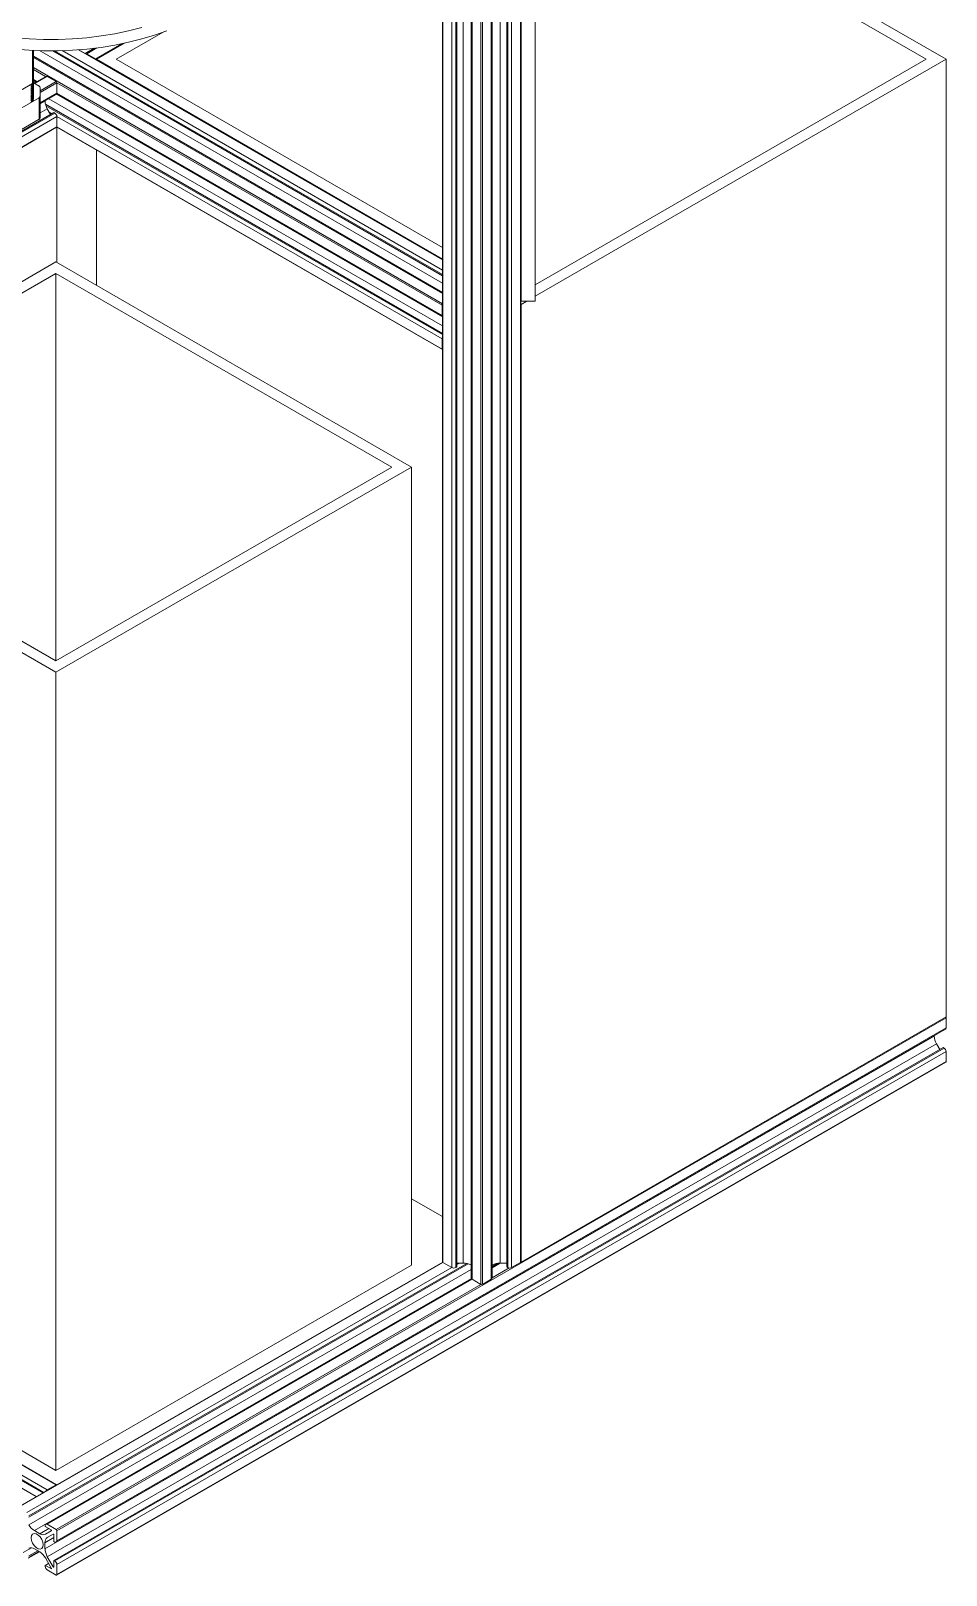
# Model space of a CAD drawing. Header units: millimetres. Extents: x -489 to 1607, y 116 to 1738.
# Drawn here: x 1280 to 1607, y 764 to 1317 of the extents above; entities that cross this region are included whole.
import ezdxf

# ---------------------------------------------------------------- set-up
doc = ezdxf.new("R2010")
doc.units = ezdxf.units.MM

msp = doc.modelspace()

# ---------------------------------------------------------------- linework, layer by layer
at = {"color": 7, "linetype": 'Continuous', "lineweight": 15}
for p, q in [((1426.97, 1537.93), (1426.97, 876.53)), ((1427.09, 1537.77), (1427.09, 876.37)), ((1447.57, 1537.54), (1447.57, 876.14)), ((1454.81, 876.37), (1454.81, 1537.77)), ((1454.92, 876.53), (1454.92, 1537.87)), ((1430.24, 874.55), (1430.24, 1535.95)), ((1432, 1535.12), (1432, 874.76)), ((1437.23, 1532.11), (1437.23, 870.76)), ((1444.67, 870.76), (1444.67, 1531.99)), ((1449.89, 874.76), (1449.89, 1536.16)), ((1450.25, 874.55), (1450.25, 1535.95)), ((1451.66, 1535.95), (1451.66, 874.55)), ((1437.52, 1531.75), (1437.52, 870.35)), ((1440.67, 868.53), (1440.67, 1529.93)), ((1441.23, 1529.93), (1441.23, 868.53)), ((1444.38, 870.35), (1444.38, 1531.75)), ((1460.09, 1220.64), (1460.09, 1404.36)), ((1455.09, 1220.64), (1455.09, 1397.08)), ((1460.09, 1392.12), (1607.12, 1307.25)), ((1460.09, 1388.04), (1600.05, 1307.25)), ((1310.13, 1307.25), (1326.94, 1316.94)), ((1426.97, 1235.52), (1296.84, 1310.65)), ((1302.48, 1311.21), (1299.17, 1309.3)), ((1303.06, 1307.25), (1312.96, 1312.96)), ((1280.23, 1310.44), (1280.23, 1298.61)), ((1280.52, 1310.42), (1280.52, 1310.06)), ((1280.52, 1310.06), (1280.52, 1310.05)), ((1280.52, 1310.05), (1280.52, 1309.64)), ((1280.52, 1309.64), (1280.52, 1309.64)), ((1280.52, 1309.64), (1280.52, 1309.23)), ((1280.52, 1309.23), (1280.52, 1309.22)), ((1280.52, 1309.22), (1280.52, 1308.81)), ((1280.52, 1308.81), (1280.52, 1308.81)), ((1280.52, 1308.81), (1280.52, 1308.4)), ((1280.52, 1308.4), (1280.52, 1308.39)), ((1280.52, 1308.39), (1280.52, 1307.98)), ((1426.97, 1223.68), (1280.52, 1308.23)), ((1280.52, 1307.98), (1280.52, 1307.98)), ((1280.52, 1307.98), (1280.52, 1307.57)), ((1280.52, 1307.57), (1280.52, 1307.56)), ((1280.52, 1307.56), (1280.52, 1307.15)), ((1280.52, 1307.15), (1280.52, 1307.14)), ((1280.52, 1307.14), (1280.52, 1306.74)), ((1280.52, 1306.74), (1280.52, 1306.73)), ((1280.52, 1306.73), (1280.52, 1306.32)), ((1280.52, 1306.32), (1280.52, 1306.31)), ((1280.52, 1306.31), (1280.52, 1305.91)), ((1280.52, 1305.91), (1280.52, 1305.9)), ((1280.52, 1305.9), (1280.52, 1305.49)), ((1280.52, 1305.49), (1280.52, 1305.48)), ((1280.52, 1305.48), (1280.52, 1305.08)), ((1426.97, 1229.71), (1287.43, 1310.27)), ((1302.78, 1307.41), (1299.63, 1309.23)), ((1303.06, 1307.25), (1303.06, 1307.05)), ((1426.97, 1235.71), (1303.06, 1307.25)), ((1426.97, 1239.8), (1310.13, 1307.25)), ((1607.12, 1307.25), (1460.09, 1222.37)), ((1600.05, 1307.25), (1460.09, 1226.45)), ((1607.12, 1307.25), (1607.12, 964.3)), ((1280.52, 1305.08), (1280.52, 1305.07)), ((1280.52, 1305.07), (1280.52, 1304.66)), ((1280.52, 1304.66), (1280.52, 1304.65)), ((1280.52, 1304.65), (1280.52, 1304.25)), ((1280.52, 1304.25), (1280.52, 1304.24)), ((1280.52, 1304.24), (1280.52, 1303.83)), ((1280.52, 1303.83), (1280.52, 1303.82)), ((1280.52, 1303.82), (1280.52, 1303.41)), ((1280.52, 1303.41), (1280.52, 1303.41)), ((1280.52, 1303.41), (1280.52, 1303)), ((1280.52, 1303), (1280.52, 1302.99)), ((1280.52, 1302.99), (1280.52, 1302.58)), ((1280.52, 1302.58), (1280.52, 1302.58)), ((1280.52, 1302.58), (1280.52, 1302.17)), ((1280.52, 1302.17), (1280.52, 1302.16)), ((1280.52, 1302.16), (1280.52, 1301.75)), ((1280.52, 1301.75), (1280.52, 1301.75)), ((1280.52, 1301.75), (1280.52, 1301.34)), ((1280.52, 1301.34), (1280.52, 1301.33)), ((1280.52, 1301.33), (1280.52, 1300.92)), ((1280.52, 1300.92), (1280.52, 1300.92)), ((1280.52, 1300.92), (1280.52, 1300.51)), ((1280.52, 1300.51), (1280.52, 1300.5)), ((1280.52, 1300.5), (1280.52, 1300.09)), ((1280.52, 1300.09), (1280.52, 1300.09)), ((1280.52, 1300.09), (1280.52, 1299.68)), ((1280.52, 1299.68), (1280.52, 1299.67)), ((1280.52, 1299.67), (1280.52, 1299.26)), ((1280.52, 1299.63), (1281.47, 1299.08)), ((1284.99, 1301.11), (1280.79, 1298.69)), ((1288.64, 1299.24), (1285.49, 1301.06)), ((1280.23, 1298.61), (1262.56, 1288.4)), ((1280.52, 1299.26), (1280.52, 1299.26)), ((1280.52, 1299.26), (1280.52, 1298.85)), ((1282.55, 1297.67), (1280.52, 1298.85)), ((1280.52, 1298.85), (1280.52, 1298.84)), ((1280.52, 1298.84), (1280.52, 1298.43)), ((1280.52, 1298.43), (1280.52, 1298.43)), ((1280.52, 1298.43), (1280.52, 1298.02)), ((1280.52, 1298.02), (1280.52, 1298.01)), ((1280.52, 1298.01), (1280.52, 1297.6)), ((1280.52, 1297.6), (1280.52, 1297.6)), ((1280.52, 1297.6), (1280.52, 1297.19)), ((1280.52, 1297.19), (1280.52, 1297.18)), ((1280.52, 1297.18), (1280.52, 1296.77)), ((1280.52, 1296.77), (1280.52, 1296.77)), ((1280.52, 1296.77), (1280.52, 1296.36)), ((1280.52, 1296.36), (1280.52, 1296.35)), ((1280.52, 1296.35), (1280.52, 1295.94)), ((1280.52, 1295.94), (1280.52, 1295.93)), ((1280.52, 1295.93), (1280.52, 1295.53)), ((1280.52, 1295.53), (1280.52, 1295.52)), ((1280.52, 1295.52), (1280.52, 1295.11)), ((1280.52, 1295.11), (1280.52, 1295.1)), ((1280.52, 1295.1), (1280.52, 1294.7)), ((1280.52, 1294.7), (1280.52, 1294.69)), ((1280.52, 1294.69), (1280.52, 1294.28)), ((1280.52, 1294.28), (1280.52, 1294.27)), ((1280.52, 1294.27), (1280.52, 1293.87)), ((1280.95, 1298.78), (1280.88, 1298.82)), ((1282.99, 1294.11), (1282.99, 1297.06)), ((1282.99, 1291.36), (1288.71, 1294.66)), ((1282.99, 1294.11), (1282.99, 1286.35)), ((1288.86, 1294.82), (1426.97, 1215.09)), ((1288.92, 1295.12), (1288.92, 1298.75)), ((1260.1, 1280.53), (1282.55, 1293.49)), ((1280.52, 1293.87), (1280.52, 1293.86)), ((1280.52, 1293.86), (1280.52, 1293.45)), ((1280.52, 1293.45), (1280.52, 1293.44)), ((1280.52, 1293.44), (1280.52, 1293.04)), ((1282.55, 1285.74), (1282.55, 1293.49)), ((1284.68, 1292.25), (1284.68, 1292.33)), ((1284.83, 1291.12), (1426.97, 1209.06)), ((1286.67, 1287.45), (1285.51, 1289.46)), ((1150.87, 1209.06), (1287.86, 1288.14)), ((1288.92, 1286.71), (1151.03, 1207.11)), ((1151.03, 1203.48), (1288.92, 1283.08)), ((1260.1, 1272.77), (1282.55, 1285.74)), ((1288.21, 1287.94), (1287.86, 1288.14)), ((1288.92, 1283.08), (1288.92, 1286.71)), ((1150.95, 1203.29), (1288.84, 1282.89)), ((1288.89, 1282.96), (1426.89, 1203.29)), ((1288.92, 1282.94), (1288.92, 1234.45)), ((1303.06, 1274.78), (1303.06, 1226.29)), ((1161.29, 1161.18), (1288.57, 1234.65)), ((1288.57, 1234.65), (1415.85, 1161.18)), ((1168.36, 1161.18), (1288.57, 1230.57)), ((1288.57, 1230.57), (1408.78, 1161.18)), ((1288.57, 1230.57), (1288.57, 1091.78)), ((1455.09, 1223.56), (1454.92, 1223.66)), ((1426.81, 1219.15), (1426.81, 1215.52)), ((1455.09, 1219.48), (1454.92, 1219.58)), ((1455.09, 1220.64), (1460.09, 1220.64)), ((1457.09, 1220.64), (1455.09, 1219.48)), ((1455.09, 1219.48), (1455.09, 876.53)), ((1426.81, 1207.11), (1426.81, 1203.48)), ((1288.57, 1087.7), (1161.29, 1161.18)), ((1288.57, 1091.78), (1168.36, 1161.18)), ((1415.85, 1161.18), (1288.57, 1087.7)), ((1408.78, 1161.18), (1288.57, 1091.78)), ((1415.85, 1161.18), (1415.85, 875.39)), ((1288.57, 1087.7), (1288.57, 801.91)), ((1607.12, 963.97), (1288.92, 780.28)), ((1455.09, 876.53), (1607.12, 964.3)), ((1607.12, 960.34), (1607.12, 963.97)), ((1284.68, 773.77), (1602.88, 957.46)), ((1288.71, 776.19), (1606.91, 959.88)), ((1288.92, 776.65), (1607.12, 960.34)), ((1602.88, 957.46), (1602.88, 957.55)), ((1603.7, 954.68), (1285.51, 770.98)), ((1287.86, 769.66), (1606.06, 953.36)), ((1288.21, 769.46), (1606.41, 953.15)), ((1607.12, 951.93), (1288.92, 768.24)), ((1604.86, 952.67), (1603.7, 954.68)), ((1606.41, 953.15), (1606.06, 953.36)), ((1607.12, 948.29), (1607.12, 951.93)), ((1288.84, 764.42), (1607.04, 948.11)), ((1288.92, 764.6), (1607.12, 948.29)), ((1415.85, 899.19), (1426.97, 892.77)), ((1283.89, 793.84), (1141.74, 875.9)), ((1288.84, 796.79), (1150.84, 876.45)), ((1161.29, 875.39), (1288.57, 801.91)), ((1427, 876.45), (1274.86, 788.63)), ((1436.1, 875.9), (1278.91, 785.16)), ((1288.57, 801.91), (1415.85, 875.39)), ((1430.24, 874.55), (1427.09, 876.37)), ((1431.65, 874.55), (1432, 874.76)), ((1434.32, 876.14), (1432, 876.14)), ((1437.23, 875.42), (1437.15, 875.46)), ((1446.9, 876.1), (1444.67, 874.82)), ((1444.75, 875.46), (1444.67, 875.42)), ((1449.89, 876.14), (1447.57, 876.14)), ((1449.89, 874.76), (1450.25, 874.55)), ((1454.81, 876.37), (1451.66, 874.55)), ((1454.92, 876.63), (1455.09, 876.53)), ((1437.29, 870.56), (1284.99, 782.64)), ((1440.67, 868.53), (1437.52, 870.35)), ((1444.38, 870.35), (1441.23, 868.53)), ((1288.64, 796.77), (1285.49, 794.95)), ((1282.82, 779.23), (1280.88, 780.35)), ((1284.78, 781.77), (1284.78, 782.18)), ((1284.78, 781.77), (1286.83, 780.59)), ((1286.93, 780.25), (1284.82, 779.03)), ((1288.64, 780.77), (1285.49, 782.59)), ((1288.92, 776.65), (1288.92, 780.28)), ((1284.68, 773.77), (1284.68, 776.01)), ((1285.51, 777.84), (1287.62, 779.06)), ((1287.86, 778.81), (1287.86, 776.44)), ((1288.21, 776.24), (1287.86, 776.44)), ((1278.71, 770.41), (1282.74, 772.74)), ((1278.91, 771.28), (1282.1, 773.11)), ((1280.88, 773.82), (1282.82, 772.7)), ((1284.82, 770.59), (1286.93, 766.93)), ((1287.62, 767.33), (1285.51, 770.98)), ((1287.86, 769.66), (1287.86, 767.3)), ((1287.86, 769.66), (1288.21, 769.46)), ((1285.98, 768.58), (1284.78, 767.89)), ((1284.78, 767.48), (1284.78, 767.89)), ((1286.83, 766.71), (1284.78, 767.89)), ((1285.49, 766.26), (1288.64, 764.44)), ((1288.92, 764.6), (1288.92, 768.24))]:
    msp.add_line(p, q, dxfattribs=at)
at = {"color": 8, "linetype": 'Continuous', "lineweight": 15}
for p, q in [((1431.65, 874.55), (1431.65, 1535.33)), ((1434.32, 876.14), (1434.32, 1533.78)), ((1437.15, 1532.15), (1437.15, 875.46)), ((1444.75, 875.46), (1444.75, 1532.08)), ((1302.29, 1311.19), (1299.1, 1309.34)), ((1303.23, 1311.3), (1299.63, 1309.23)), ((1302.78, 1307.41), (1312.07, 1312.77)), ((1426.97, 1223.77), (1280.52, 1308.32)), ((1426.97, 1223.35), (1280.52, 1307.89)), ((1282.68, 1310.33), (1426.97, 1227.04)), ((1426.97, 1230.12), (1288.13, 1310.27)), ((1290.87, 1310.33), (1426.97, 1231.75)), ((1426.97, 1235.39), (1296.63, 1310.63)), ((1280.52, 1304.26), (1426.97, 1219.71)), ((1284.91, 1301.07), (1280.52, 1303.61)), ((1280.52, 1299.97), (1281.77, 1299.25)), ((1285.49, 1301.06), (1281.09, 1298.52)), ((1280.52, 1299.55), (1281.4, 1299.04)), ((1280.88, 1298.82), (1280.72, 1298.73)), ((1282.99, 1295.99), (1288.64, 1299.24)), ((1288.92, 1298.75), (1282.99, 1295.33)), ((1282.99, 1291.7), (1288.92, 1295.12)), ((1288.82, 1294.76), (1426.97, 1215)), ((1426.81, 1219.15), (1288.92, 1298.75)), ((1288.92, 1295.12), (1426.81, 1215.52)), ((1282.99, 1291.27), (1284.68, 1292.25)), ((1285.51, 1289.46), (1282.99, 1288.01)), ((1426.97, 1208.65), (1284.97, 1290.62)), ((1426.97, 1211.73), (1286.02, 1293.11)), ((1150.87, 1208.65), (1288.21, 1287.94)), ((1287.15, 1287.73), (1286.18, 1288.29)), ((1426.81, 1207.11), (1288.92, 1286.71)), ((1288.92, 1283.08), (1426.81, 1203.48)), ((1140.61, 873.87), (1281.57, 792.5)), ((1284.24, 794.04), (1142.24, 876.02)), ((1147.6, 874.55), (1285.49, 794.95)), ((1288.64, 796.77), (1150.75, 876.37)), ((1427.09, 876.37), (1275.06, 788.61)), ((1278.21, 786.79), (1430.24, 874.55)), ((1278.88, 782.46), (1437.23, 873.87)), ((1278.91, 785.57), (1435.6, 876.02)), ((1432, 875.58), (1432.98, 876.14)), ((1447.54, 876.14), (1444.67, 874.48)), ((1446.72, 876.08), (1444.67, 874.9)), ((1444.67, 870.85), (1450.81, 874.39)), ((1437.25, 870.62), (1280.88, 780.35)), ((1437.52, 870.35), (1285.49, 782.59)), ((1288.64, 780.77), (1440.67, 868.53)), ((1282.82, 779.23), (1286, 781.07)), ((1287.86, 777.85), (1284.68, 776.01)), ((1285.51, 777.84), (1287.62, 779.06)), ((1279.86, 774.19), (1276.87, 772.46)), ((1278.91, 770.87), (1282.45, 772.91)), ((1286.83, 766.71), (1286.97, 766.79)), ((1287.62, 767.33), (1287.86, 767.46))]:
    msp.add_line(p, q, dxfattribs=at)
at = {"color": 7, "linetype": 'Continuous', "lineweight": 15, "flags": 128}
for points in [[(1245.27, 1317.55), (1249.67, 1315.98), (1254.25, 1314.59), (1258.99, 1313.38), (1263.86, 1312.36), (1268.83, 1311.54), (1273.9, 1310.92), (1279.03, 1310.51), (1284.19, 1310.29), (1289.37, 1310.29), (1294.53, 1310.49), (1299.66, 1310.9), (1304.73, 1311.5), (1309.72, 1312.31), (1314.59, 1313.32), (1319.33, 1314.52), (1323.92, 1315.9), (1328.33, 1317.47)], [(1258.99, 1317.46), (1263.86, 1316.44), (1268.83, 1315.62), (1273.9, 1315), (1279.03, 1314.59), (1284.19, 1314.38), (1289.37, 1314.37), (1294.53, 1314.57), (1299.66, 1314.98), (1304.73, 1315.59), (1309.72, 1316.4), (1314.59, 1317.4), (1319.33, 1318.6)], [(1280.88, 1298.82), (1280.6, 1299), (1280.52, 1299.06)], [(1288.84, 1282.89), (1288.84, 1282.89), (1288.87, 1282.92), (1288.9, 1282.96), (1288.91, 1283.02), (1288.92, 1283.08)], [(1286.83, 780.59), (1286.87, 780.56), (1286.91, 780.52), (1286.94, 780.47), (1286.96, 780.41), (1286.97, 780.36), (1286.97, 780.31), (1286.95, 780.28), (1286.93, 780.25)], [(1284.01, 775.28), (1283.88, 774.5), (1283.5, 773.97), (1282.93, 773.74), (1282.22, 773.85), (1281.47, 774.29), (1280.77, 774.99), (1280.2, 775.88), (1279.82, 776.84), (1279.69, 777.77), (1279.82, 778.54), (1280.2, 779.08), (1280.77, 779.3), (1281.47, 779.19), (1282.22, 778.76), (1282.93, 778.06), (1283.5, 777.17), (1283.88, 776.2), (1284.01, 775.28)], [(1287.62, 779.06), (1287.65, 779.07), (1287.69, 779.06), (1287.73, 779.04), (1287.77, 779.01), (1287.81, 778.96), (1287.84, 778.91), (1287.85, 778.86), (1287.86, 778.81)], [(1286.93, 766.93), (1286.95, 766.88), (1286.97, 766.82), (1286.97, 766.77), (1286.96, 766.73), (1286.94, 766.7), (1286.91, 766.69), (1286.87, 766.69), (1286.83, 766.71)], [(1287.86, 767.3), (1287.85, 767.26), (1287.84, 767.22), (1287.81, 767.2), (1287.77, 767.2), (1287.73, 767.21), (1287.69, 767.24), (1287.65, 767.28), (1287.62, 767.33)]]:
    msp.add_lwpolyline(points, dxfattribs=at)
at = {"color": 7, "linetype": 'Continuous', "lineweight": 15}
for centre, radius, start, end in [((1279.34, 1308.84), 1.18, 318.4246, 358.4533), ((1279.34, 1308.43), 1.18, 318.6836, 358.4674), ((1279.17, 1311.03), 1.38, 320.6458, 334.2179), ((1279.17, 1311.02), 1.37, 320.6436, 334.5403), ((1279.32, 1310.51), 1.2, 319.6656, 355.9385), ((1279.33, 1310.51), 1.18, 319.4377, 355.8091), ((1279.34, 1310.09), 1.17, 319.3561, 358.5024), ((1279.33, 1310.09), 1.19, 319.6045, 358.254), ((1279.33, 1309.67), 1.19, 319.6045, 358.254), ((1279.34, 1309.67), 1.17, 319.3561, 358.5024), ((1279.34, 1309.26), 1.18, 318.8217, 358.4754), ((1279.33, 1309.26), 1.19, 319.6045, 358.254), ((1279.33, 1308.84), 1.19, 319.6045, 358.254), ((1279.33, 1308.43), 1.19, 319.6045, 358.254), ((1279.33, 1308.01), 1.19, 319.6045, 358.254), ((1279.34, 1308.01), 1.17, 319.3561, 358.5024), ((1279.34, 1307.6), 1.17, 319.3561, 358.5024), ((1279.33, 1307.6), 1.19, 319.6045, 358.254), ((1279.34, 1307.18), 1.17, 319.3561, 358.5024), ((1279.33, 1307.18), 1.19, 319.6045, 358.254), ((1279.34, 1306.77), 1.17, 319.3561, 358.5024), ((1279.33, 1306.77), 1.19, 319.6045, 358.254), ((1279.34, 1306.35), 1.17, 319.3561, 358.5024), ((1279.33, 1306.35), 1.19, 319.6045, 358.254), ((1279.34, 1305.94), 1.17, 319.3561, 358.5024), ((1279.33, 1305.94), 1.19, 319.6045, 358.254), ((1279.34, 1305.52), 1.17, 319.3561, 358.5024), ((1279.33, 1305.52), 1.19, 319.6045, 358.254), ((1299.33, 1308.8), 0.524, 55.0305, 107.1739), ((1302.45, 1306.89), 0.618, 16.9633, 57.3049), ((1279.34, 1305.11), 1.17, 319.3561, 358.5024), ((1279.33, 1305.11), 1.19, 319.6045, 358.254), ((1279.34, 1304.69), 1.17, 319.3561, 358.5024), ((1279.33, 1304.69), 1.19, 319.6045, 358.254), ((1279.34, 1304.28), 1.17, 319.3561, 358.5024), ((1279.33, 1304.27), 1.19, 319.6045, 358.254), ((1279.34, 1303.86), 1.17, 319.3561, 358.5024), ((1279.33, 1303.86), 1.19, 319.6045, 358.254), ((1279.34, 1303.45), 1.17, 319.3561, 358.5024), ((1279.33, 1303.44), 1.19, 319.6045, 358.254), ((1279.34, 1303.03), 1.17, 319.3561, 358.5024), ((1279.33, 1303.03), 1.19, 319.6045, 358.254), ((1279.33, 1302.61), 1.19, 319.6045, 358.254), ((1279.34, 1302.62), 1.17, 319.3561, 358.5024), ((1279.34, 1302.2), 1.17, 319.3561, 358.5024), ((1279.33, 1302.2), 1.19, 319.6045, 358.254), ((1279.33, 1301.78), 1.19, 319.6045, 358.254), ((1279.34, 1301.78), 1.17, 319.3561, 358.5024), ((1279.34, 1301.37), 1.17, 319.3561, 358.5024), ((1279.33, 1301.37), 1.19, 319.6045, 358.254), ((1279.34, 1300.95), 1.17, 319.3561, 358.5024), ((1279.33, 1300.95), 1.19, 319.6045, 358.254), ((1279.33, 1300.54), 1.19, 319.6045, 358.254), ((1279.33, 1300.12), 1.19, 319.6045, 358.254), ((1279.34, 1300.12), 1.17, 319.3561, 358.5024), ((1279.34, 1299.71), 1.17, 319.3561, 358.5024), ((1279.33, 1299.71), 1.19, 319.6045, 358.254), ((1279.35, 1300.54), 1.17, 320.1344, 358.5448), ((1285.2, 1300.65), 0.503, 54.3841, 114.3061), ((1279.02, 1299.41), 1.51, 294.3752, 354.3055), ((1279.02, 1299.41), 1.51, 294.3752, 354.3055), ((1279.02, 1299), 1.51, 294.3752, 354.3055), ((1279.02, 1298.99), 1.51, 294.3752, 354.3055), ((1279.02, 1298.58), 1.51, 294.3752, 354.3055), ((1279.02, 1298.58), 1.51, 294.3752, 354.3055), ((1279.02, 1298.17), 1.51, 294.3752, 354.3055), ((1279.02, 1298.16), 1.51, 294.3752, 354.3055), ((1279.02, 1297.75), 1.51, 294.3752, 354.3055), ((1279.02, 1297.75), 1.51, 294.3752, 354.3055), ((1279.02, 1297.34), 1.51, 294.3752, 354.3055), ((1279.02, 1297.33), 1.51, 294.3752, 354.3055), ((1279.02, 1296.92), 1.51, 294.3752, 354.3055), ((1279.02, 1296.91), 1.51, 294.3752, 354.3055), ((1279.02, 1296.51), 1.51, 294.3752, 354.3055), ((1279.02, 1296.5), 1.51, 294.3752, 354.3055), ((1279.02, 1296.09), 1.51, 294.3752, 354.3055), ((1279.02, 1296.08), 1.51, 294.3752, 354.3055), ((1279.02, 1295.68), 1.51, 294.3752, 354.3055), ((1279.02, 1295.67), 1.51, 294.3752, 354.3055), ((1279.02, 1295.26), 1.51, 294.3752, 354.3055), ((1279.02, 1295.25), 1.51, 294.3752, 354.3055), ((1279.02, 1294.85), 1.51, 294.3752, 354.3055), ((1279.02, 1294.84), 1.51, 294.3752, 354.3055), ((1279.02, 1294.43), 1.51, 294.3752, 354.3055), ((1279.02, 1294.42), 1.51, 294.3752, 354.3055), ((1282.24, 1296.99), 0.754, 5.6934, 65.6255), ((1282.24, 1294.18), 0.754, 294.3773, 354.3031), ((1288.31, 1298.73), 0.615, 2.6077, 57.3923), ((1288.43, 1295.07), 0.493, 305.0138, 6.2961), ((1279.02, 1294.02), 1.51, 294.3752, 354.3055), ((1279.02, 1294.01), 1.51, 294.3752, 354.3055), ((1279.02, 1293.6), 1.51, 294.3752, 354.3055), ((1279.02, 1293.59), 1.51, 294.3752, 354.3055), ((1279.02, 1293.18), 1.51, 294.3752, 354.3055), ((1290.45, 1292.44), 5.77, 181.957, 211.1433), ((1282.24, 1286.42), 0.754, 294.3773, 354.3031), ((1287.38, 1286.64), 1.54, 2.6054, 57.3951), ((1427.42, 1219.13), 0.618, 136.9652, 177.308), ((1427.33, 1215.48), 0.524, 175.0277, 227.1539), ((1428.22, 1207.07), 1.42, 151.9512, 178.166), ((1426.98, 1203.45), 0.173, 170.276, 268.544), ((1606.54, 963.95), 0.577, 1.9591, 31.1364), ((1608.64, 957.66), 5.77, 181.9569, 211.143), ((1606.64, 960.28), 0.486, 304.5262, 6.7848), ((1605.58, 951.86), 1.54, 2.6055, 57.3941), ((1606.94, 948.27), 0.183, 302.4419, 8.869), ((1427.17, 876.55), 0.201, 185.6862, 245.6381), ((1430.94, 875.92), 1.54, 242.6086, 297.3904), ((1434.44, 870.37), 5.77, 61.96, 91.144), ((1447.46, 870.37), 5.77, 88.8564, 118.04), ((1450.95, 875.92), 1.54, 242.6099, 297.3906), ((1454.72, 876.55), 0.201, 294.382, 354.2965), ((1437.73, 870.81), 0.503, 185.6951, 245.6258), ((1440.95, 869.08), 0.615, 242.608, 297.3907), ((1444.17, 870.81), 0.503, 294.3763, 354.3044), ((1288.75, 796.64), 0.173, 31.4591, 129.7057), ((1286.24, 793.75), 1.42, 121.8332, 148.0482), ((1283.93, 785.24), 5.77, 208.8556, 238.0454), ((1285.21, 782.25), 0.437, 50.7979, 189.214), ((1288.31, 780.25), 0.615, 2.6057, 57.3949), ((1283.99, 780.87), 2.01, 234.3817, 294.3141), ((1286.68, 776.21), 2.01, 125.6996, 185.6194), ((1288.49, 776.58), 0.437, 230.7979, 9.214), ((1279.71, 772.18), 2.01, 54.3817, 114.3141), ((1279.76, 767.8), 5.77, 28.8556, 58.0454), ((1290.45, 773.97), 5.77, 181.9569, 211.143), ((1287.38, 768.17), 1.54, 2.6055, 57.3941), ((1286.32, 767.55), 1.54, 182.6056, 237.3941), ((1288.75, 764.57), 0.175, 230.7953, 9.2136)]:
    msp.add_arc(centre, radius, start, end, dxfattribs=at)

doc.saveas('drawing.dxf')
